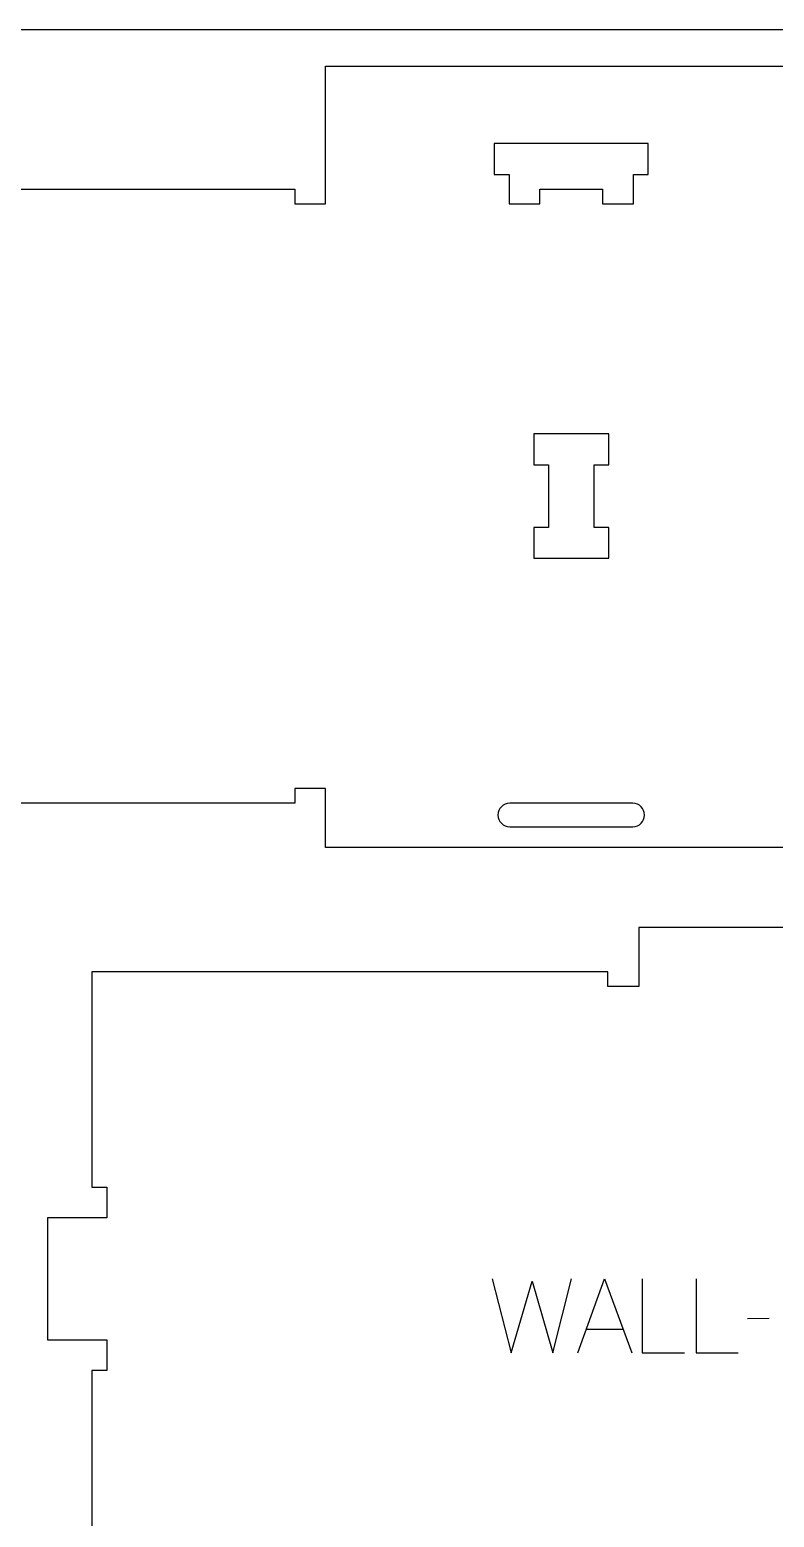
# Model space of a CAD drawing. Extents: x -13885 to -10701, y -10461 to -4867.
# Drawn here: x -12523 to -12221, y -7495 to -6891 of the extents above; entities that cross this region are included whole.
import ezdxf

# ---------------------------------------------------------------- set-up
doc = ezdxf.new("R2010")
doc.units = 0
for name, color, linetype in [('0_SHEET_SPRUCEPLY_2440X122', 1, 'CONTINUOUS'), ('1_ANYTOOL_1MMDEEP_LABELS_S', 2, 'CONTINUOUS'), ('3_ANYTOOL_CUTTHROUGH_INSID', 4, 'CONTINUOUS'), ('4_ANYTOOL_CUTTHROUGH_OUTSI', 5, 'CONTINUOUS')]:
    doc.layers.add(name, color=color, linetype=linetype)

msp = doc.modelspace()

# ---------------------------------------------------------------- linework, layer by layer
at = {"layer": '0_SHEET_SPRUCEPLY_2440X122'}
msp.add_lwpolyline([(-13513.11, -6891.21), (-13513.11, -8111.21), (-11073.11, -8111.21), (-11073.11, -6891.21)], close=True, dxfattribs=at)
at = {"layer": '1_ANYTOOL_1MMDEEP_LABELS_S'}
for points in [[(-12335.19, -7398.64), (-12327.47, -7428.64), (-12319.03, -7399.54), (-12310.55, -7428.64), (-12303.05, -7398.64)], [(-12300.47, -7428.64), (-12289.59, -7398.64), (-12278.53, -7428.64)], [(-12274.25, -7398.64), (-12274.25, -7428.64), (-12257.15, -7428.64)], [(-12252.43, -7398.64), (-12252.43, -7428.64), (-12235.33, -7428.64)], [(-12297, -7419.08), (-12282.09, -7419.08)], [(-12222.69, -7414.75), (-12231.47, -7414.84)]]:
    msp.add_lwpolyline(points, dxfattribs=at)
at = {"layer": '3_ANYTOOL_CUTTHROUGH_INSID', "color": 4}
for points in [[(-12290.34, -6955.95), (-12290.34, -6961.95), (-12277.84, -6961.95), (-12277.84, -6949.95), (-12271.84, -6949.95), (-12271.84, -6937.45), (-12334.34, -6937.45), (-12334.34, -6949.95), (-12328.34, -6949.95), (-12328.34, -6961.95), (-12315.84, -6961.95), (-12315.84, -6955.95)], [(-12312.34, -7067.91), (-12312.34, -7093.41), (-12318.34, -7093.41), (-12318.34, -7105.91), (-12287.84, -7105.91), (-12287.84, -7093.41), (-12293.84, -7093.41), (-12293.84, -7067.91), (-12287.84, -7067.91), (-12287.84, -7055.41), (-12318.34, -7055.41), (-12318.34, -7067.91)]]:
    msp.add_lwpolyline(points, close=True, dxfattribs=at)
msp.add_lwpolyline([(-12328.09, -7214.95), (-12278.09, -7214.95, 1), (-12278.09, -7205.45), (-12328.09, -7205.45, 1)], format="xyb", close=True, dxfattribs=at)
at = {"layer": '4_ANYTOOL_CUTTHROUGH_OUTSI', "color": 5}
for points in [[(-12553.34, -6955.95), (-12415.34, -6955.95), (-12415.34, -6961.95), (-12402.84, -6961.95), (-12402.84, -6905.95), (-12203.34, -6905.95), (-12203.34, -6961.95), (-12190.84, -6961.95), (-12190.84, -6955.95), (-12153.09, -6955.95), (-12052.84, -6955.95), (-12052.84, -6961.95), (-12040.34, -6961.95), (-12040.34, -6937.95), (-11965.84, -6937.95), (-11965.84, -6961.95), (-11953.34, -6961.95), (-11953.34, -6955.95), (-11853.09, -6955.95)], [(-11853.09, -7205.45), (-11953.34, -7205.45), (-11953.34, -7199.45), (-11965.84, -7199.45), (-11965.84, -7223.45), (-12040.34, -7223.45), (-12040.34, -7199.45), (-12052.84, -7199.45), (-12052.84, -7205.45), (-12153.09, -7205.45), (-12190.84, -7205.45), (-12190.84, -7199.45), (-12203.34, -7199.45), (-12203.34, -7223.45), (-12402.84, -7223.45), (-12402.84, -7199.45), (-12415.34, -7199.45), (-12415.34, -7205.45), (-12553.34, -7205.45)], [(-12156.19, -7255.89), (-12275.69, -7255.89), (-12275.69, -7279.89), (-12288.19, -7279.89), (-12288.19, -7273.89), (-12497.69, -7273.89), (-12497.69, -7361.39), (-12491.69, -7361.39), (-12491.69, -7373.89), (-12515.69, -7373.89), (-12515.69, -7423.39), (-12491.69, -7423.39), (-12491.69, -7435.89), (-12497.69, -7435.89), (-12497.69, -7523.39)]]:
    msp.add_lwpolyline(points, dxfattribs=at)

doc.saveas('drawing.dxf')
